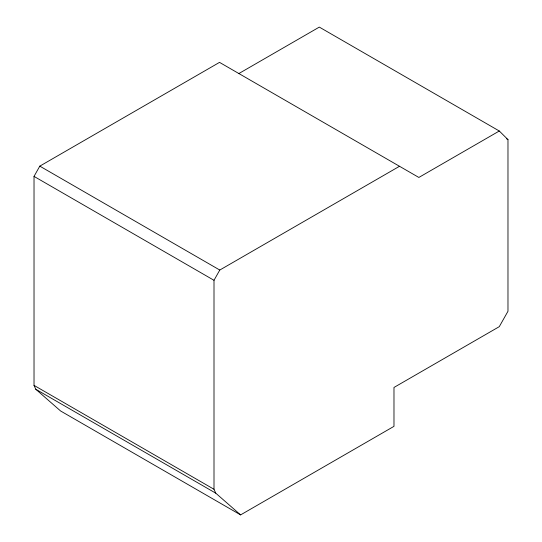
<?xml version="1.0" encoding="UTF-8"?>
<svg xmlns="http://www.w3.org/2000/svg" width="542" height="542" viewBox="0 0 542 542"><rect width="100%" height="100%" fill="white"/><g stroke="black" fill="none" stroke-linecap="round" stroke-linejoin="round"><path stroke-width="0.81" d="M34.024 176.394L39.803 166.137L219.524 62.371L418.851 177.451L499.297 131.008L507.976 139.619L507.976 311.257L499.284 326.657L393.98 387.455L393.98 426.344L240.594 514.9L60.616 410.992L35.779 389.251L34.024 385.369L34.024 176.394L214.002 280.302L214.002 489.277L215.757 493.166L240.594 514.9M214.002 280.302L219.781 270.045L399.501 166.286M238.873 73.543L319.313 27.1L499.297 131.008M506.513 138.772L507.976 139.619M39.803 166.137L219.781 270.045M34.024 385.369L214.002 489.277M35.779 389.251L215.757 493.166"/></g></svg>
